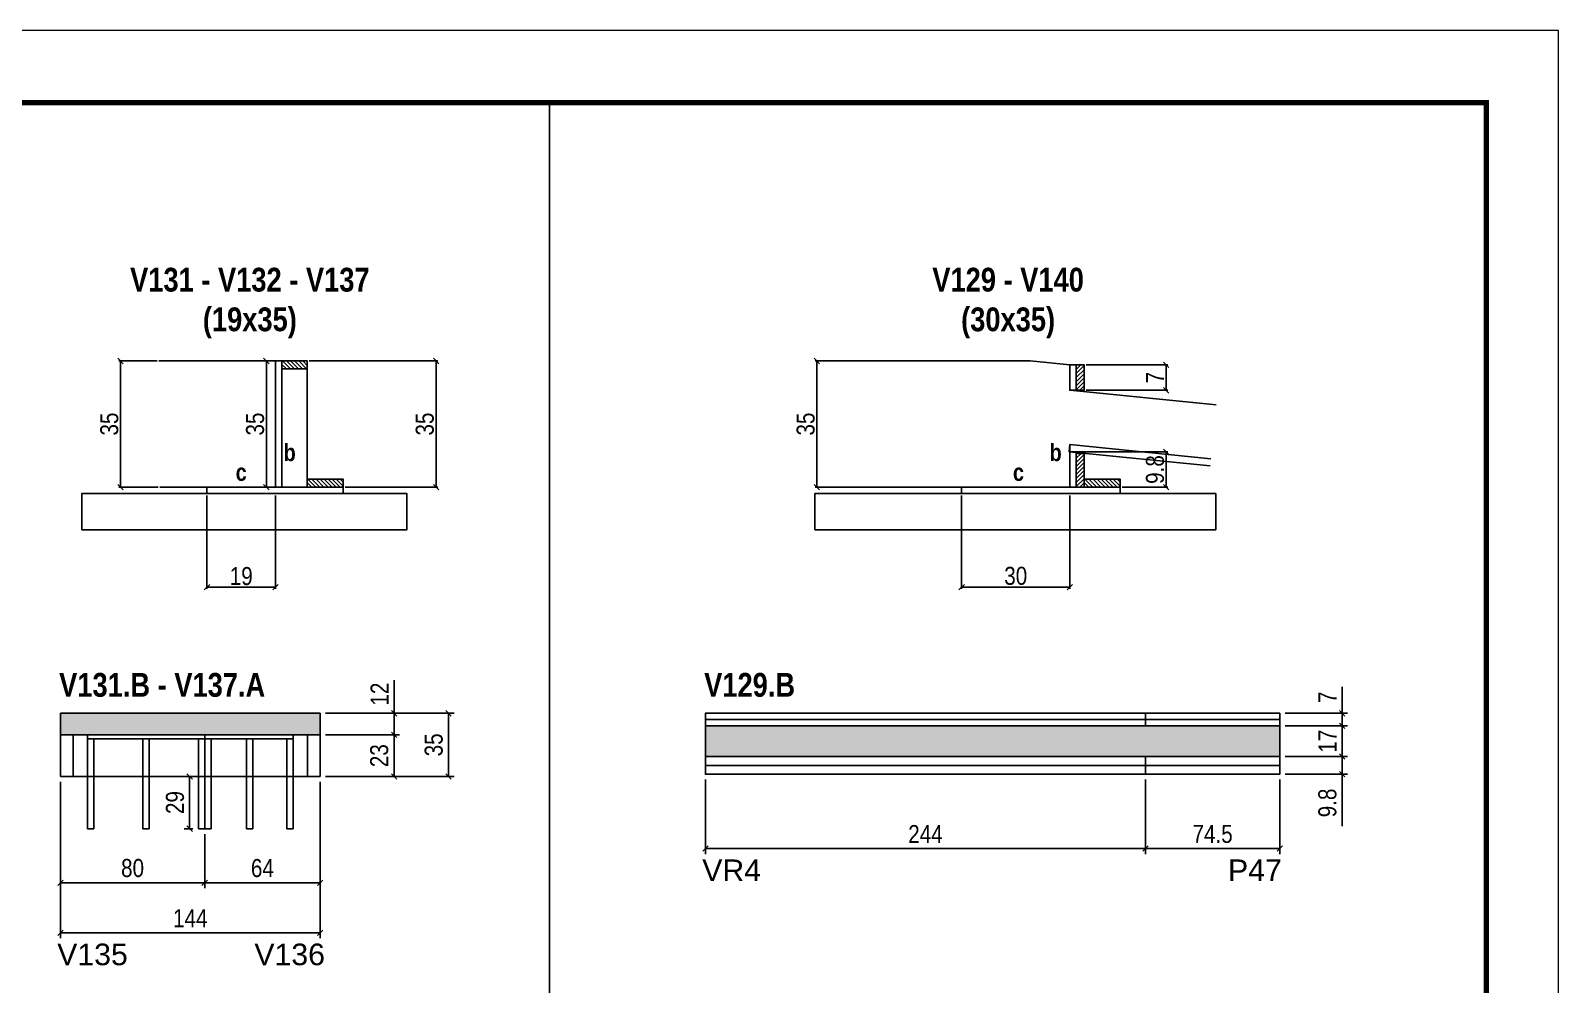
# Model space of a CAD drawing. Extents: x 3309 to 9590, y -2522 to 14608.
# Drawn here: x 5546 to 6393, y 11782 to 12311 of the extents above; entities that cross this region are included whole.
import ezdxf

# ---------------------------------------------------------------- set-up
doc = ezdxf.new("R2010")
doc.units = 0
doc.linetypes.add('DASHED', pattern=[0.75, 0.5, -0.25])
for name, color, linetype in [('5', 5, 'Continuous'), ('barrote', 251, 'Continuous'), ('COTA', 241, 'Continuous'), ('detalhes', 4, 'Continuous'), ('NOMENCLATURA', 7, 'Continuous'), ('Painéis', 200, 'Continuous'), ('SARR_2.2x10', 60, 'Continuous'), ('SARR_2.2x7', 40, 'Continuous'), ('SARR_3.5x7', 81, 'Continuous'), ('SARR_EDITAR', 141, 'Continuous')]:
    doc.layers.add(name, color=color, linetype=linetype)
for name, color, linetype, lineweight in [('CONCRETO', 251, 'Continuous', 25), ('Folhas', 255, 'Continuous', 9), ('SARRAFO DE PRESSAO', 251, 'DASHED', 9)]:
    doc.layers.add(name, color=color, linetype=linetype, lineweight=lineweight)
doc.styles.add('COTA TECNICA', font='techl___.ttf', dxfattribs={"height": 10})
doc.styles.add('COTA TECNICA 2X', font='techl___.ttf', dxfattribs={"height": 10})
doc.styles.get("Standard").update_dxf_attribs({"font": 'arial.ttf'})
doc.styles.add('TECNICA', font='techb___.ttf', dxfattribs={"height": 10})
doc.dimstyles.new('PAINEL', dxfattribs={"dimtxt": 10, "dimasz": 3, "dimexe": 3, "dimexo": 3, "dimgap": 3, "dimtad": 1, "dimdec": 1, "dimzin": 12, "dimdsep": 46, "dimtxsty": 'COTA TECNICA', "dimblk1": 'OBLIQUE', "dimblk2": 'OBLIQUE', "dimsah": 1, "dimcen": 0.9, "dimclrd": 4, "dimclre": 4, "dimclrt": 240, "dimadec": 1, "dimazin": 3, "dimtfac": 1, "dimtdec": 1, "dimtmove": 0, "dimatfit": 3, "dimfxl": 1, "dimtolj": 1, "dimtzin": 12, "dimarcsym": 0})
doc.dimstyles.new('SECAO', dxfattribs={"dimscale": 0.333333, "dimtxt": 5, "dimasz": 9, "dimexe": 3, "dimexo": 3, "dimgap": 3, "dimtad": 1, "dimdec": 1, "dimlfac": 0.5, "dimzin": 12, "dimdsep": 46, "dimtxsty": 'COTA TECNICA 2X', "dimblk1": 'OBLIQUE', "dimblk2": 'OBLIQUE', "dimsah": 1, "dimcen": 0.9, "dimclrd": 4, "dimclre": 4, "dimclrt": 240, "dimadec": 1, "dimazin": 3, "dimtfac": 1, "dimtdec": 1, "dimtmove": 0, "dimatfit": 3, "dimfxl": 1, "dimtolj": 1, "dimtzin": 12, "dimarcsym": 0})

# ---------------------------------------------------------------- blocks, each defined once
blk = doc.blocks.new('9999999999')
at = {"layer": 'Folhas'}
blk.add_lwpolyline([(98138.98, 34190.21), (99623.98, 34190.21), (99623.98, 35240.21), (98138.98, 35240.21)], close=True, dxfattribs=at)
at = {"layer": 'Folhas', "color": 30, "const_width": 3}
blk.add_lwpolyline([(98213.98, 34230.21), (99583.98, 34230.21), (99583.98, 35200.21), (98213.98, 35200.21)], close=True, dxfattribs=at)
blk = doc.blocks.new('_Oblique')
at = {"color": 0, "linetype": 'ByBlock', "lineweight": -2}
blk.add_line((-0.5, -0.5), (0.5, 0.5), dxfattribs=at)
blk = doc.blocks.new('*D288')
at = {"layer": 'COTA', "color": 4, "lineweight": -2, "transparency": 16777216}
for p, q in [((6061.89, 12052.83), (6061.89, 12000.96)), ((6121.89, 12052.83), (6121.89, 12000.96)), ((6121.89, 12001.96), (6061.89, 12001.96))]:
    blk.add_line(p, q, dxfattribs=at)
at = {"layer": 'Defpoints', "color": 0, "transparency": 16777216}
for p in [(6061.89, 12053.83), (6121.89, 12053.83), (6061.89, 12001.96)]:
    blk.add_point(p, dxfattribs=at)
at = {"layer": 'COTA', "color": 4, "lineweight": -2, "transparency": 16777216, "xscale": 3, "yscale": 3, "zscale": 3, "rotation": 180}
blk.add_blockref('_Oblique', (6061.89, 12001.96), dxfattribs=at)
at = {"layer": 'COTA', "color": 4, "lineweight": -2, "transparency": 16777216, "xscale": 3, "yscale": 3, "zscale": 3}
blk.add_blockref('_Oblique', (6121.89, 12001.96), dxfattribs=at)
at = {"layer": 'COTA', "color": 240, "transparency": 16777216, "insert": (6091.89, 12008.18), "char_height": 10, "attachment_point": 5, "style": 'COTA TECNICA 2X'}
blk.add_mtext('\\A1;30', dxfattribs=at)
blk = doc.blocks.new('*D290')
at = {"layer": 'COTA', "color": 4, "lineweight": -2, "transparency": 16777216}
for p, q in [((6015.6, 12127.43), (5980.63, 12127.43)), ((5981.63, 12057.43), (5981.63, 12127.43)), ((6015.6, 12057.43), (5980.63, 12057.43))]:
    blk.add_line(p, q, dxfattribs=at)
at = {"layer": 'Defpoints', "color": 0, "transparency": 16777216}
for p in [(5981.63, 12127.43), (6016.6, 12127.43), (6016.6, 12057.43)]:
    blk.add_point(p, dxfattribs=at)
at = {"layer": 'COTA', "color": 4, "lineweight": -2, "transparency": 16777216, "xscale": 3, "yscale": 3, "zscale": 3}
for p, rotation in [((5981.63, 12127.43), 90), ((5981.63, 12057.43), 270)]:
    blk.add_blockref('_Oblique', p, dxfattribs=dict(at, rotation=rotation))
at = {"layer": 'COTA', "color": 240, "transparency": 16777216, "insert": (5975.41, 12092.43), "char_height": 10, "attachment_point": 5, "rotation": 90, "style": 'COTA TECNICA 2X'}
blk.add_mtext('\\A1;35', dxfattribs=at)
blk = doc.blocks.new('*D291')
at = {"layer": 'COTA', "color": 4, "lineweight": -2, "transparency": 16777216}
for p, q in [((6122.89, 12076.99), (6176.25, 12076.99)), ((6175.25, 12057.43), (6175.25, 12076.99)), ((6150.89, 12057.43), (6176.25, 12057.43))]:
    blk.add_line(p, q, dxfattribs=at)
at = {"layer": 'Defpoints', "color": 0, "transparency": 16777216}
for p in [(6121.89, 12076.99), (6175.25, 12076.99), (6149.89, 12057.43)]:
    blk.add_point(p, dxfattribs=at)
at = {"layer": 'COTA', "color": 4, "lineweight": -2, "transparency": 16777216, "xscale": 3, "yscale": 3, "zscale": 3}
for p, rotation in [((6175.25, 12076.99), 90), ((6175.25, 12057.43), 270)]:
    blk.add_blockref('_Oblique', p, dxfattribs=dict(at, rotation=rotation))
at = {"layer": 'COTA', "color": 240, "transparency": 16777216, "insert": (6169.15, 12067.21), "char_height": 10, "attachment_point": 5, "rotation": 90, "style": 'COTA TECNICA 2X'}
blk.add_mtext('\\A1;9.8', dxfattribs=at)
blk = doc.blocks.new('*D292')
at = {"layer": 'COTA', "color": 4, "lineweight": -2, "transparency": 16777216}
for p, q in [((6130.89, 12125.23), (6176.25, 12125.23)), ((6175.25, 12111.16), (6175.25, 12125.23)), ((6130.89, 12111.16), (6176.25, 12111.16))]:
    blk.add_line(p, q, dxfattribs=at)
at = {"layer": 'Defpoints', "color": 0, "transparency": 16777216}
for p in [(6129.89, 12125.23), (6175.25, 12125.23), (6129.89, 12111.16)]:
    blk.add_point(p, dxfattribs=at)
at = {"layer": 'COTA', "color": 4, "lineweight": -2, "transparency": 16777216, "xscale": 3, "yscale": 3, "zscale": 3}
for p, rotation in [((6175.25, 12125.23), 90), ((6175.25, 12111.16), 270)]:
    blk.add_blockref('_Oblique', p, dxfattribs=dict(at, rotation=rotation))
at = {"layer": 'COTA', "color": 240, "transparency": 16777216, "insert": (6169.18, 12118.2), "char_height": 10, "attachment_point": 5, "rotation": 90, "style": 'COTA TECNICA 2X'}
blk.add_mtext('\\A1;7', dxfattribs=at)
blk = doc.blocks.new('*D293')
at = {"layer": 'COTA', "color": 4, "lineweight": -2, "transparency": 16777216}
for p, q in [((5919.82, 11895.19), (5919.82, 11853.93)), ((6163.82, 11895.19), (6163.82, 11853.93)), ((5919.82, 11856.93), (6163.82, 11856.93))]:
    blk.add_line(p, q, dxfattribs=at)
at = {"layer": 'Defpoints', "color": 0, "transparency": 16777216}
for p in [(5919.82, 11898.19), (6163.82, 11898.19), (6163.82, 11856.93)]:
    blk.add_point(p, dxfattribs=at)
at = {"layer": 'COTA', "color": 4, "lineweight": -2, "transparency": 16777216, "xscale": 3, "yscale": 3, "zscale": 3, "rotation": 180}
blk.add_blockref('_Oblique', (5919.82, 11856.93), dxfattribs=at)
at = {"layer": 'COTA', "color": 4, "lineweight": -2, "transparency": 16777216, "xscale": 3, "yscale": 3, "zscale": 3}
blk.add_blockref('_Oblique', (6163.82, 11856.93), dxfattribs=at)
at = {"layer": 'COTA', "color": 240, "transparency": 16777216, "insert": (6041.82, 11865), "char_height": 10, "attachment_point": 5, "style": 'COTA TECNICA'}
blk.add_mtext('\\A1;244', dxfattribs=at)
blk = doc.blocks.new('*D294')
at = {"layer": 'COTA', "color": 4, "lineweight": -2, "transparency": 16777216}
for p, q in [((6163.82, 11895.19), (6163.82, 11853.93)), ((6238.32, 11895.19), (6238.32, 11853.93)), ((6163.82, 11856.93), (6238.32, 11856.93))]:
    blk.add_line(p, q, dxfattribs=at)
at = {"layer": 'Defpoints', "color": 0, "transparency": 16777216}
for p in [(6163.82, 11898.19), (6238.32, 11898.19), (6238.32, 11856.93)]:
    blk.add_point(p, dxfattribs=at)
at = {"layer": 'COTA', "color": 4, "lineweight": -2, "transparency": 16777216, "xscale": 3, "yscale": 3, "zscale": 3, "rotation": 180}
blk.add_blockref('_Oblique', (6163.82, 11856.93), dxfattribs=at)
at = {"layer": 'COTA', "color": 4, "lineweight": -2, "transparency": 16777216, "xscale": 3, "yscale": 3, "zscale": 3}
blk.add_blockref('_Oblique', (6238.32, 11856.93), dxfattribs=at)
at = {"layer": 'COTA', "color": 240, "transparency": 16777216, "insert": (6201.07, 11865.04), "char_height": 10, "attachment_point": 5, "style": 'COTA TECNICA'}
blk.add_mtext('\\A1;74.5', dxfattribs=at)
blk = doc.blocks.new('*D295')
at = {"layer": 'COTA', "color": 4, "lineweight": -2, "transparency": 16777216}
for p, q in [((6241.32, 11924.99), (6275.86, 11924.99)), ((6272.86, 11924.99), (6272.86, 11907.99)), ((6241.32, 11907.99), (6275.86, 11907.99))]:
    blk.add_line(p, q, dxfattribs=at)
at = {"layer": 'Defpoints', "color": 0, "transparency": 16777216}
for p in [(6238.32, 11924.99), (6238.32, 11907.99), (6272.86, 11907.99)]:
    blk.add_point(p, dxfattribs=at)
at = {"layer": 'COTA', "color": 4, "lineweight": -2, "transparency": 16777216, "xscale": 3, "yscale": 3, "zscale": 3}
for p, rotation in [((6272.86, 11924.99), 90), ((6272.86, 11907.99), 270)]:
    blk.add_blockref('_Oblique', p, dxfattribs=dict(at, rotation=rotation))
at = {"layer": 'COTA', "color": 240, "transparency": 16777216, "insert": (6264.79, 11916.49), "char_height": 10, "attachment_point": 5, "rotation": 90, "style": 'COTA TECNICA'}
blk.add_mtext('\\A1;17', dxfattribs=at)
blk = doc.blocks.new('*D296')
at = {"layer": 'COTA', "color": 4, "lineweight": -2, "transparency": 16777216}
for p, q in [((6272.86, 11931.99), (6272.86, 11946.72)), ((6241.32, 11931.99), (6275.86, 11931.99)), ((6272.86, 11924.99), (6272.86, 11931.99)), ((6241.32, 11924.99), (6275.86, 11924.99))]:
    blk.add_line(p, q, dxfattribs=at)
at = {"layer": 'Defpoints', "color": 0, "transparency": 16777216}
for p in [(6238.32, 11931.99), (6272.86, 11931.99), (6238.32, 11924.99)]:
    blk.add_point(p, dxfattribs=at)
at = {"layer": 'COTA', "color": 4, "lineweight": -2, "transparency": 16777216, "xscale": 3, "yscale": 3, "zscale": 3}
for p, rotation in [((6272.86, 11931.99), 90), ((6272.86, 11924.99), 270)]:
    blk.add_blockref('_Oblique', p, dxfattribs=dict(at, rotation=rotation))
at = {"layer": 'COTA', "color": 240, "transparency": 16777216, "insert": (6264.79, 11940.86), "char_height": 10, "attachment_point": 5, "rotation": 90, "style": 'COTA TECNICA'}
blk.add_mtext('\\A1;7', dxfattribs=at)
blk = doc.blocks.new('*D297')
at = {"layer": 'COTA', "color": 4, "lineweight": -2, "transparency": 16777216}
for p, q in [((6241.32, 11907.99), (6275.86, 11907.99)), ((6272.86, 11907.99), (6272.86, 11898.19)), ((6241.32, 11898.19), (6275.86, 11898.19)), ((6272.86, 11898.19), (6272.86, 11869.34))]:
    blk.add_line(p, q, dxfattribs=at)
at = {"layer": 'Defpoints', "color": 0, "transparency": 16777216}
for p in [(6238.32, 11907.99), (6238.32, 11898.19), (6272.86, 11898.19)]:
    blk.add_point(p, dxfattribs=at)
at = {"layer": 'COTA', "color": 4, "lineweight": -2, "transparency": 16777216, "xscale": 3, "yscale": 3, "zscale": 3}
for p, rotation in [((6272.86, 11907.99), 90), ((6272.86, 11898.19), 270)]:
    blk.add_blockref('_Oblique', p, dxfattribs=dict(at, rotation=rotation))
at = {"layer": 'COTA', "color": 240, "transparency": 16777216, "insert": (6264.76, 11882.27), "char_height": 10, "attachment_point": 5, "rotation": 90, "style": 'COTA TECNICA'}
blk.add_mtext('\\A1;9.8', dxfattribs=at)
blk = doc.blocks.new('*D298')
at = {"layer": 'COTA', "color": 4, "lineweight": -2, "transparency": 16777216}
for p, q in [((5643.37, 12052.83), (5643.37, 12000.96)), ((5681.37, 12052.83), (5681.37, 12000.96)), ((5681.37, 12001.96), (5643.37, 12001.96))]:
    blk.add_line(p, q, dxfattribs=at)
at = {"layer": 'Defpoints', "color": 0, "transparency": 16777216}
for p in [(5643.37, 12053.83), (5681.37, 12053.83), (5643.37, 12001.96)]:
    blk.add_point(p, dxfattribs=at)
at = {"layer": 'COTA', "color": 4, "lineweight": -2, "transparency": 16777216, "xscale": 3, "yscale": 3, "zscale": 3, "rotation": 180}
blk.add_blockref('_Oblique', (5643.37, 12001.96), dxfattribs=at)
at = {"layer": 'COTA', "color": 4, "lineweight": -2, "transparency": 16777216, "xscale": 3, "yscale": 3, "zscale": 3}
blk.add_blockref('_Oblique', (5681.37, 12001.96), dxfattribs=at)
at = {"layer": 'COTA', "color": 240, "transparency": 16777216, "insert": (5662.37, 12008.05), "char_height": 10, "attachment_point": 5, "style": 'COTA TECNICA 2X'}
blk.add_mtext('\\A1;19', dxfattribs=at)
blk = doc.blocks.new('*D299')
at = {"layer": 'COTA', "color": 4, "lineweight": -2, "transparency": 16777216}
for p, q in [((5699.97, 12127.43), (5771.42, 12127.43)), ((5770.42, 12127.43), (5770.42, 12057.43)), ((5719.97, 12057.43), (5771.42, 12057.43))]:
    blk.add_line(p, q, dxfattribs=at)
at = {"layer": 'Defpoints', "color": 0, "transparency": 16777216}
for p in [(5698.97, 12127.43), (5718.97, 12057.43, 0), (5770.42, 12057.43)]:
    blk.add_point(p, dxfattribs=at)
at = {"layer": 'COTA', "color": 4, "lineweight": -2, "transparency": 16777216, "xscale": 3, "yscale": 3, "zscale": 3}
for p, rotation in [((5770.42, 12127.43), 90), ((5770.42, 12057.43), 270)]:
    blk.add_blockref('_Oblique', p, dxfattribs=dict(at, rotation=rotation))
at = {"layer": 'COTA', "color": 240, "transparency": 16777216, "insert": (5764.2, 12092.43), "char_height": 10, "attachment_point": 5, "rotation": 90, "style": 'COTA TECNICA 2X'}
blk.add_mtext('\\A1;35', dxfattribs=at)
blk = doc.blocks.new('*D300')
at = {"layer": 'COTA', "color": 4, "lineweight": -2, "transparency": 16777216}
for p, q in [((5680.37, 12127.43), (5675.29, 12127.43)), ((5676.29, 12057.43), (5676.29, 12127.43)), ((5680.37, 12057.43), (5675.29, 12057.43))]:
    blk.add_line(p, q, dxfattribs=at)
at = {"layer": 'Defpoints', "color": 0, "transparency": 16777216}
for p in [(5676.29, 12127.43), (5681.37, 12127.43), (5681.37, 12057.43)]:
    blk.add_point(p, dxfattribs=at)
at = {"layer": 'COTA', "color": 4, "lineweight": -2, "transparency": 16777216, "xscale": 3, "yscale": 3, "zscale": 3}
for p, rotation in [((5676.29, 12127.43), 90), ((5676.29, 12057.43), 270)]:
    blk.add_blockref('_Oblique', p, dxfattribs=dict(at, rotation=rotation))
at = {"layer": 'COTA', "color": 240, "transparency": 16777216, "insert": (5670.08, 12092.43), "char_height": 10, "attachment_point": 5, "rotation": 90, "style": 'COTA TECNICA 2X'}
blk.add_mtext('\\A1;35', dxfattribs=at)
blk = doc.blocks.new('*D301')
at = {"layer": 'COTA', "color": 4, "lineweight": -2, "transparency": 16777216}
for p, q in [((5615.67, 12127.43), (5594.45, 12127.43)), ((5595.45, 12057.43), (5595.45, 12127.43)), ((5616.31, 12057.43), (5594.45, 12057.43))]:
    blk.add_line(p, q, dxfattribs=at)
at = {"layer": 'Defpoints', "color": 0, "transparency": 16777216}
for p in [(5595.45, 12127.43), (5616.67, 12127.43), (5617.31, 12057.43)]:
    blk.add_point(p, dxfattribs=at)
at = {"layer": 'COTA', "color": 4, "lineweight": -2, "transparency": 16777216, "xscale": 3, "yscale": 3, "zscale": 3}
for p, rotation in [((5595.45, 12127.43), 90), ((5595.45, 12057.43), 270)]:
    blk.add_blockref('_Oblique', p, dxfattribs=dict(at, rotation=rotation))
at = {"layer": 'COTA', "color": 240, "transparency": 16777216, "insert": (5589.23, 12092.43), "char_height": 10, "attachment_point": 5, "rotation": 90, "style": 'COTA TECNICA 2X'}
blk.add_mtext('\\A1;35', dxfattribs=at)
blk = doc.blocks.new('*D319')
at = {"layer": 'COTA', "color": 4, "linetype": 'ByBlock', "lineweight": -2, "transparency": 16777216}
for p, q in [((5706.1, 11893.99), (5706.1, 11834.98)), ((5642.1, 11864.99), (5642.1, 11834.98)), ((5706.1, 11837.98), (5642.1, 11837.98))]:
    blk.add_line(p, q, dxfattribs=at)
at = {"layer": 'Defpoints', "color": 0, "linetype": 'ByBlock', "transparency": 16777216}
for p in [(5706.1, 11896.99), (5642.1, 11867.99), (5642.1, 11837.98)]:
    blk.add_point(p, dxfattribs=at)
at = {"layer": 'COTA', "color": 4, "linetype": 'ByBlock', "lineweight": -2, "transparency": 16777216, "xscale": 3, "yscale": 3, "zscale": 3, "rotation": 180}
blk.add_blockref('_Oblique', (5642.1, 11837.98), dxfattribs=at)
at = {"layer": 'COTA', "color": 4, "linetype": 'ByBlock', "lineweight": -2, "transparency": 16777216, "xscale": 3, "yscale": 3, "zscale": 3}
blk.add_blockref('_Oblique', (5706.1, 11837.98), dxfattribs=at)
at = {"layer": 'COTA', "color": 240, "linetype": 'ByBlock', "transparency": 16777216, "insert": (5674.1, 11846.08), "char_height": 10, "attachment_point": 5, "style": 'COTA TECNICA'}
blk.add_mtext('\\A1;64', dxfattribs=at)
blk = doc.blocks.new('*D320')
at = {"layer": 'COTA', "color": 4, "linetype": 'ByBlock', "lineweight": -2, "transparency": 16777216}
for p, q in [((5562.1, 11893.99), (5562.1, 11834.98)), ((5642.1, 11864.99), (5642.1, 11834.98)), ((5642.1, 11837.98), (5562.1, 11837.98))]:
    blk.add_line(p, q, dxfattribs=at)
at = {"layer": 'Defpoints', "color": 0, "linetype": 'ByBlock', "transparency": 16777216}
for p in [(5562.1, 11896.99), (5642.1, 11867.99), (5562.1, 11837.98)]:
    blk.add_point(p, dxfattribs=at)
at = {"layer": 'COTA', "color": 4, "linetype": 'ByBlock', "lineweight": -2, "transparency": 16777216, "xscale": 3, "yscale": 3, "zscale": 3, "rotation": 180}
blk.add_blockref('_Oblique', (5562.1, 11837.98), dxfattribs=at)
at = {"layer": 'COTA', "color": 4, "linetype": 'ByBlock', "lineweight": -2, "transparency": 16777216, "xscale": 3, "yscale": 3, "zscale": 3}
blk.add_blockref('_Oblique', (5642.1, 11837.98), dxfattribs=at)
at = {"layer": 'COTA', "color": 240, "linetype": 'ByBlock', "transparency": 16777216, "insert": (5602.1, 11846.11), "char_height": 10, "attachment_point": 5, "style": 'COTA TECNICA'}
blk.add_mtext('\\A1;80', dxfattribs=at)
blk = doc.blocks.new('*D321')
at = {"layer": 'COTA', "color": 4, "linetype": 'ByBlock', "lineweight": -2, "transparency": 16777216}
for p, q in [((5562.1, 11893.99), (5562.1, 11807.27)), ((5706.1, 11893.99), (5706.1, 11807.27)), ((5706.1, 11810.27), (5562.1, 11810.27))]:
    blk.add_line(p, q, dxfattribs=at)
at = {"layer": 'Defpoints', "color": 0, "linetype": 'ByBlock', "transparency": 16777216}
for p in [(5562.1, 11896.99), (5706.1, 11896.99), (5562.1, 11810.27)]:
    blk.add_point(p, dxfattribs=at)
at = {"layer": 'COTA', "color": 4, "linetype": 'ByBlock', "lineweight": -2, "transparency": 16777216, "xscale": 3, "yscale": 3, "zscale": 3, "rotation": 180}
blk.add_blockref('_Oblique', (5562.1, 11810.27), dxfattribs=at)
at = {"layer": 'COTA', "color": 4, "linetype": 'ByBlock', "lineweight": -2, "transparency": 16777216, "xscale": 3, "yscale": 3, "zscale": 3}
blk.add_blockref('_Oblique', (5706.1, 11810.27), dxfattribs=at)
at = {"layer": 'COTA', "color": 240, "linetype": 'ByBlock', "transparency": 16777216, "insert": (5634.1, 11818.34), "char_height": 10, "attachment_point": 5, "style": 'COTA TECNICA'}
blk.add_mtext('\\A1;144', dxfattribs=at)
blk = doc.blocks.new('*D322')
at = {"layer": 'COTA', "color": 4, "lineweight": -2, "transparency": 16777216}
for p, q in [((5709.1, 11919.99), (5750.15, 11919.99)), ((5747.15, 11919.99), (5747.15, 11896.99)), ((5709.1, 11896.99), (5750.15, 11896.99))]:
    blk.add_line(p, q, dxfattribs=at)
at = {"layer": 'Defpoints', "color": 0, "transparency": 16777216}
for p in [(5706.1, 11919.99), (5706.1, 11896.99), (5747.15, 11896.99)]:
    blk.add_point(p, dxfattribs=at)
at = {"layer": 'COTA', "color": 4, "lineweight": -2, "transparency": 16777216, "xscale": 3, "yscale": 3, "zscale": 3}
for p, rotation in [((5747.15, 11919.99), 90), ((5747.15, 11896.99), 270)]:
    blk.add_blockref('_Oblique', p, dxfattribs=dict(at, rotation=rotation))
at = {"layer": 'COTA', "color": 240, "transparency": 16777216, "insert": (5738.93, 11908.49), "char_height": 10, "attachment_point": 5, "rotation": 90, "style": 'COTA TECNICA'}
blk.add_mtext('\\A1;23', dxfattribs=at)
blk = doc.blocks.new('*D323')
at = {"layer": 'COTA', "color": 4, "lineweight": -2, "transparency": 16777216}
for p, q in [((5747.15, 11931.99), (5747.15, 11950.31)), ((5709.1, 11931.99), (5750.15, 11931.99)), ((5747.15, 11919.99), (5747.15, 11931.99)), ((5709.1, 11919.99), (5750.15, 11919.99))]:
    blk.add_line(p, q, dxfattribs=at)
at = {"layer": 'Defpoints', "color": 0, "transparency": 16777216}
for p in [(5706.1, 11931.99), (5747.15, 11931.99), (5706.1, 11919.99)]:
    blk.add_point(p, dxfattribs=at)
at = {"layer": 'COTA', "color": 4, "lineweight": -2, "transparency": 16777216, "xscale": 3, "yscale": 3, "zscale": 3}
for p, rotation in [((5747.15, 11931.99), 90), ((5747.15, 11919.99), 270)]:
    blk.add_blockref('_Oblique', p, dxfattribs=dict(at, rotation=rotation))
at = {"layer": 'COTA', "color": 240, "transparency": 16777216, "insert": (5739.1, 11942.65), "char_height": 10, "attachment_point": 5, "rotation": 90, "style": 'COTA TECNICA'}
blk.add_mtext('\\A1;12', dxfattribs=at)
blk = doc.blocks.new('*D324')
at = {"layer": 'COTA', "color": 4, "lineweight": -2, "transparency": 16777216}
for p, q in [((5709.1, 11931.99), (5780.37, 11931.99)), ((5777.37, 11896.99), (5777.37, 11931.99)), ((5709.1, 11896.99), (5780.37, 11896.99))]:
    blk.add_line(p, q, dxfattribs=at)
at = {"layer": 'Defpoints', "color": 0, "transparency": 16777216}
for p in [(5706.1, 11931.99), (5777.37, 11931.99), (5706.1, 11896.99)]:
    blk.add_point(p, dxfattribs=at)
at = {"layer": 'COTA', "color": 4, "lineweight": -2, "transparency": 16777216, "xscale": 3, "yscale": 3, "zscale": 3}
for p, rotation in [((5777.37, 11931.99), 90), ((5777.37, 11896.99), 270)]:
    blk.add_blockref('_Oblique', p, dxfattribs=dict(at, rotation=rotation))
at = {"layer": 'COTA', "color": 240, "transparency": 16777216, "insert": (5769.15, 11914.49), "char_height": 10, "attachment_point": 5, "rotation": 90, "style": 'COTA TECNICA'}
blk.add_mtext('\\A1;35', dxfattribs=at)
blk = doc.blocks.new('*D325')
at = {"layer": 'COTA', "color": 4, "lineweight": -2, "transparency": 16777216}
for p, q in [((5635.6, 11896.99), (5630.75, 11896.99)), ((5633.75, 11867.99), (5633.75, 11896.99)), ((5635.6, 11867.99), (5630.75, 11867.99))]:
    blk.add_line(p, q, dxfattribs=at)
at = {"layer": 'Defpoints', "color": 0, "transparency": 16777216}
for p in [(5633.75, 11896.99), (5638.6, 11896.99), (5638.6, 11867.99)]:
    blk.add_point(p, dxfattribs=at)
at = {"layer": 'COTA', "color": 4, "lineweight": -2, "transparency": 16777216, "xscale": 3, "yscale": 3, "zscale": 3}
for p, rotation in [((5633.75, 11896.99), 90), ((5633.75, 11867.99), 270)]:
    blk.add_blockref('_Oblique', p, dxfattribs=dict(at, rotation=rotation))
at = {"layer": 'COTA', "color": 240, "transparency": 16777216, "insert": (5625.66, 11882.49), "char_height": 10, "attachment_point": 5, "rotation": 90, "style": 'COTA TECNICA'}
blk.add_mtext('\\A1;29', dxfattribs=at)

msp = doc.modelspace()

# ---------------------------------------------------------------- hatches: boundary and pattern name
at = {"layer": 'COTA'}
h = msp.add_hatch(dxfattribs=at)
h.set_pattern_fill('AR-CONC', color=256, scale=0.03)
h.set_pattern_definition([(50, (1137.7565, 0), (5.46554, -0.4781726), [0.5715, -6.2865]), (355, (1137.7565, 0), (-1.0573026, 5.7317054), [0.4572, -5.0292175]), (100.451445, (1138.212, -0.04), (4.4082374, 5.2535326), [0.4857003, -5.3427073]), (46.1842, (1137.7565, 1.524), (8.1323712, -1.26127), [0.85725, -9.42975]), (96.63556, (1138.434, 1.419), (7.122124, 7.4227837), [0.7285507, -8.014068]), (351.18415, (1137.7565, 1.524), (7.122124, 7.422784), [0.685799, -7.543792]), (21, (1138.5185, 1.143), (4.5484317, -3.067956), [0.5715, -6.2865]), (326, (1138.5185, 1.143), (1.8540609, 5.525639), [0.4572, -5.0292]), (71.451445, (1138.8976, 0.8873), (6.4024926, 2.457683), [0.4857003, -5.3426981]), (37.5, (1137.7565, 0), (0.0926581, 2.53665117), [0, -4.96824, 0, -5.1054, 0, -5.04825]), (7.5, (1137.7565, 0), (2.0045899, 3.00541724), [0, -2.91084, 0, -4.85394, 0, -1.92405]), (327.5, (1136.0573, 0), (4.06771786, -0.17186232), [0, -1.905, 0, -5.9436, 0, -7.8867]), (317.5, (1135.2953, 0), (4.4438754, 0.7627947), [0, -2.4765, 0, -3.94716, 0, -5.6007])])
h.paths.add_polyline_path([(5562.1, 11931.99), (5562.1, 11919.99), (5706.1, 11919.99), (5706.1, 11931.99)])
h = msp.add_hatch(dxfattribs=at)
h.set_pattern_fill('AR-CONC', color=256, scale=0.03)
h.set_pattern_definition([(50, (1969.3394, 2), (5.46554, -0.4781726), [0.5715, -6.2865]), (355, (1969.3394, 2), (-1.0573026, 5.7317054), [0.4572, -5.0292175]), (100.451445, (1969.795, 1.96), (4.4082374, 5.2535326), [0.4857003, -5.3427073]), (46.1842, (1969.3394, 3.524), (8.1323712, -1.26127), [0.85725, -9.42975]), (96.63556, (1970.017, 3.419), (7.122124, 7.4227837), [0.7285507, -8.014068]), (351.18415, (1969.3394, 3.524), (7.122124, 7.422784), [0.685799, -7.543792]), (21, (1970.1014, 3.143), (4.5484317, -3.067956), [0.5715, -6.2865]), (326, (1970.1014, 3.143), (1.8540609, 5.525639), [0.4572, -5.0292]), (71.451445, (1970.4805, 2.8873), (6.4024926, 2.457683), [0.4857003, -5.3426981]), (37.5, (1969.3394, 2), (0.0926581, 2.53665117), [0, -4.96824, 0, -5.1054, 0, -5.04825]), (7.5, (1969.3394, 2), (2.0045899, 3.00541724), [0, -2.91084, 0, -4.85394, 0, -1.92405]), (327.5, (1967.6402, 2), (4.06771786, -0.17186232), [0, -1.905, 0, -5.9436, 0, -7.8867]), (317.5, (1966.8782, 2), (4.4438754, 0.7627947), [0, -2.4765, 0, -3.94716, 0, -5.6007])])
h.paths.add_polyline_path([(5919.82, 11907.99), (6238.32, 11907.99), (6238.32, 11924.99), (5919.82, 11924.99)])
at = {"layer": 'SARR_2.2x10'}
h = msp.add_hatch(dxfattribs=at)
h.set_pattern_fill('ANSI31', color=256, scale=0.5, angle=90)
h.set_pattern_definition([(135, (38892.5067, -111454.7382), (-1.122532015, -1.122532015), [])])
h.paths.add_polyline_path([(5698.97, 12061.83), (5698.97, 12057.43), (5718.97, 12057.43), (5718.97, 12061.83)])
h = msp.add_hatch(dxfattribs=at)
h.set_pattern_fill('ANSI31', color=256, scale=0.5, angle=90)
h.set_pattern_definition([(135, (39323.4254, -111454.7385), (-1.122532015, -1.122532015), [])])
h.paths.add_polyline_path([(6129.89, 12061.83), (6129.89, 12057.43), (6149.89, 12057.43), (6149.89, 12061.83)])
at = {"layer": 'SARR_2.2x7'}
h = msp.add_hatch(dxfattribs=at)
h.set_pattern_fill('ANSI31', color=256, scale=0.5, angle=90)
h.set_pattern_definition([(135, (38813.3067, -111389.1382), (-1.122532015, -1.122532015), [])])
h.paths.add_polyline_path([(5684.97, 12127.43), (5684.97, 12123.03), (5698.97, 12123.03), (5698.97, 12127.43)])
h = msp.add_hatch(dxfattribs=at)
h.set_pattern_fill('ANSI31', color=256, scale=0.5, angle=180)
h.set_pattern_definition([(225, (129642.0564, 45239.5), (1.122532015, -1.122532015), [])])
h.paths.add_polyline_path([(6129.89, 12125.23), (6125.49, 12125.23), (6125.49, 12111.16), (6129.89, 12111.16)])
h = msp.add_hatch(dxfattribs=at)
h.set_pattern_fill('ANSI31', color=256, scale=0.5, angle=180)
h.set_pattern_definition([(225, (129642.0564, 45185.7699), (1.122532015, -1.122532015), [])])
h.paths.add_polyline_path([(6125.49, 12057.43), (6129.89, 12057.43), (6129.89, 12076.19), (6125.49, 12076.19)])

# ---------------------------------------------------------------- linework, layer by layer
at = {"layer": 'barrote'}
for points in [[(5573.88, 12033.83), (5754.23, 12033.83), (5754.23, 12053.83), (5573.88, 12053.83)], [(5980.49, 12033.83), (6202.84, 12033.83), (6202.84, 12053.83), (5980.49, 12053.83)]]:
    msp.add_lwpolyline(points, close=True, dxfattribs=at)
at = {"layer": 'CONCRETO', "linetype": 'Continuous'}
msp.add_line((5616.67, 12127.43), (5681.37, 12127.43), dxfattribs=at)
for points in [[(6015.83, 12127.43), (6099.89, 12127.43), (6121.89, 12125.23), (6121.89, 12111.16), (6203.14, 12103.04)], [(6200.16, 12073.18), (6121.89, 12081.01), (6121.89, 12057.43), (6015.83, 12057.43)]]:
    msp.add_lwpolyline(points, dxfattribs=at)
at = {"layer": 'COTA'}
for p, q in [((5833.24, 12270.71), (5833.24, 11499.95)), ((5643.37, 12057.43), (5643.37, 12053.83)), ((5562.1, 11919.99), (5562.1, 11931.99)), ((5562.1, 11931.99), (5706.1, 11931.99)), ((5706.1, 11931.99), (5706.1, 11919.99)), ((5919.82, 11924.99), (5919.82, 11907.99)), ((6238.32, 11907.99), (6238.32, 11924.99)), ((5919.82, 11907.99), (6238.32, 11907.99)), ((5642.1, 11896.99), (5642.1, 11867.99)), ((5577.1, 11867.99), (5580.6, 11867.99)), ((5607.81, 11867.99), (5611.31, 11867.99)), ((5638.6, 11867.99), (5645.6, 11867.99)), ((5665.29, 11867.99), (5668.79, 11867.99)), ((5691.1, 11867.99), (5687.6, 11867.99))]:
    msp.add_line(p, q, dxfattribs=at)
at = {"layer": 'Painéis', "linetype": 'Continuous'}
msp.add_line((6061.89, 12057.43), (6061.89, 12053.83), dxfattribs=at)
at = {"layer": 'Painéis', "linetype": 'ByBlock'}
for p, q in [((6163.82, 11924.99), (6163.82, 11931.99)), ((5706.1, 11919.99), (5562.1, 11919.99)), ((5562.1, 11896.99), (5562.1, 11919.99)), ((5642.1, 11896.99), (5642.1, 11919.99)), ((5706.1, 11896.99), (5706.1, 11919.99)), ((6163.82, 11907.99), (6163.82, 11898.19)), ((5706.1, 11896.99), (5562.1, 11896.99))]:
    msp.add_line(p, q, dxfattribs=at)
at = {"layer": 'Painéis', "linetype": 'Continuous'}
for points in [[(5684.97, 12057.43), (5684.97, 12127.43), (5681.37, 12127.43), (5681.37, 12057.43)], [(6125.49, 12111.16), (6125.49, 12125.23), (6121.89, 12125.23), (6121.89, 12111.16)], [(6125.49, 12057.43), (6125.49, 12076.99), (6121.89, 12076.99), (6121.89, 12057.43)]]:
    msp.add_lwpolyline(points, close=True, dxfattribs=at)
for points in [[(6199.76, 12069.2), (6121.49, 12077.03), (6121.89, 12081.01), (6200.16, 12073.18)], [(5617.31, 12053.83), (5718.97, 12053.83), (5718.97, 12057.43), (5617.31, 12057.43)], [(6015.83, 12053.83), (6149.89, 12053.83), (6149.89, 12057.43), (6015.83, 12057.43)]]:
    msp.add_lwpolyline(points, dxfattribs=at)
at = {"layer": 'Painéis', "linetype": 'ByBlock'}
for points in [[(5919.82, 11924.99), (6238.32, 11924.99), (6238.32, 11931.99), (5919.82, 11931.99)], [(5919.82, 11907.99), (6238.32, 11907.99), (6238.32, 11898.19), (5919.82, 11898.19)]]:
    msp.add_lwpolyline(points, close=True, dxfattribs=at)
at = {"layer": 'SARR_2.2x10'}
for points in [[(5698.97, 12061.83), (5718.97, 12061.83), (5718.97, 12057.43), (5698.97, 12057.43)], [(6129.89, 12061.83), (6149.89, 12061.83), (6149.89, 12057.43), (6129.89, 12057.43)]]:
    msp.add_lwpolyline(points, close=True, dxfattribs=at)
at = {"layer": 'SARR_2.2x7'}
for p, q in [((5919.82, 11928.49), (6163.82, 11928.49)), ((6163.82, 11928.49), (6238.32, 11928.49))]:
    msp.add_line(p, q, dxfattribs=at)
at = {"layer": 'SARR_2.2x7', "linetype": 'Continuous'}
for p, q in [((5569.1, 11896.99), (5569.1, 11919.99)), ((5642.1, 11917.79), (5577.1, 11917.79)), ((5691.1, 11917.79), (5642.1, 11917.79)), ((5699.1, 11896.99), (5699.1, 11919.99))]:
    msp.add_line(p, q, dxfattribs=at)
at = {"layer": 'SARR_2.2x7', "elevation": 0}
msp.add_lwpolyline([(5698.97, 12127.43), (5684.97, 12127.43), (5684.97, 12123.03), (5698.97, 12123.03)], close=True, dxfattribs=at)
at = {"layer": 'SARR_2.2x7'}
for points in [[(6125.49, 12125.23), (6125.49, 12111.16), (6129.89, 12111.16), (6129.89, 12125.23)], [(6125.49, 12076.19), (6125.49, 12057.43), (6129.89, 12057.43), (6129.89, 12076.19)]]:
    msp.add_lwpolyline(points, close=True, dxfattribs=at)
at = {"layer": 'SARR_3.5x7'}
for p, q in [((5577.1, 11919.99), (5577.1, 11867.99)), ((5580.6, 11917.79), (5580.6, 11867.99)), ((5607.81, 11917.79), (5607.81, 11867.99)), ((5611.31, 11917.79), (5611.31, 11867.99)), ((5638.6, 11917.79), (5638.6, 11867.99)), ((5642.1, 11917.79), (5642.1, 11896.99)), ((5645.6, 11917.79), (5645.6, 11867.99)), ((5665.29, 11917.79), (5665.29, 11867.99)), ((5668.79, 11917.79), (5668.79, 11867.99)), ((5687.6, 11917.79), (5687.6, 11867.99)), ((5691.1, 11919.99), (5691.1, 11867.99))]:
    msp.add_line(p, q, dxfattribs=at)
msp.add_lwpolyline([(5684.97, 12123.03), (5698.97, 12123.03), (5698.97, 12057.43), (5684.97, 12057.43)], close=True, dxfattribs=at)
at = {"layer": 'SARR_EDITAR'}
for p, q in [((5919.82, 11903.09), (6163.82, 11903.09)), ((6163.82, 11903.09), (6238.32, 11903.09))]:
    msp.add_line(p, q, dxfattribs=at)

# ---------------------------------------------------------------- block references
at = {"layer": 'SARRAFO DE PRESSAO', "color": 6, "linetype": 'ByBlock'}
msp.add_blockref('9999999999', (-93231.11, -22929.5), dxfattribs=at)

# ---------------------------------------------------------------- texts
at = {"layer": '5', "linetype": 'Continuous'}
for s, p in [('VR4', (5918.02, 11838.91)), ('P47', (6209.62, 11838.91)), ('V135', (5560.31, 11792.26)), ('V136', (5669.65, 11792.26))]:
    msp.add_text(s, height=12, rotation=0.00004, dxfattribs=at).set_placement(p)
at = {"layer": 'detalhes', "style": 'TECNICA'}
for s, p in [('b', (5685.87, 12071.86)), ('b', (6110.66, 12071.86)), ('c', (5659.28, 12060.9)), ('c', (6090.35, 12060.9))]:
    msp.add_text(s, height=9.6, dxfattribs=at).set_placement(p)
at = {"layer": 'NOMENCLATURA', "style": 'TECNICA'}
for s, p in [('V131.B - V137.A', (5561.38, 11941.18)), ('V129.B', (5919.1, 11941.18))]:
    msp.add_text(s, height=13.2, dxfattribs=at).set_placement(p)
at = {"layer": 'NOMENCLATURA', "char_height": 13.2, "attachment_point": 2, "style": 'TECNICA'}
for s, insert in [('V131 - V132 - V137\\P(19x35)', (5667.14, 12179.13)), ('V129 - V140\\P(30x35)', (6087.66, 12179.13))]:
    msp.add_mtext_dynamic_manual_height_columns(s, width=300.2766, gutter_width=1, heights=[0], dxfattribs=dict(at, insert=insert))

# ---------------------------------------------------------------- dimensions: what is measured, and where the dimension line sits
at = {"layer": 'COTA'}
for base, p1, p2, dimstyle, picture, middle in [((5595.45, 12127.43), (5617.31, 12057.43), (5616.67, 12127.43), 'SECAO', '*D301', (5589.23, 12092.43)), ((5676.29, 12127.43), (5681.37, 12057.43), (5681.37, 12127.43), 'SECAO', '*D300', (5670.08, 12092.43)), ((5770.42, 12057.43, 0), (5698.97, 12127.43), (5718.97, 12057.43), 'SECAO', '*D299', (5764.2, 12092.43, 0)), ((5981.63, 12127.43), (6016.6, 12057.43), (6016.6, 12127.43), 'SECAO', '*D290', (5975.41, 12092.43)), ((6175.25, 12125.23), (6129.89, 12111.16), (6129.89, 12125.23), 'SECAO', '*D292', (6169.18, 12118.2)), ((5747.15, 11931.99), (5706.1, 11919.99), (5706.1, 11931.99), 'PAINEL', '*D323', (5739.1, 11942.65)), ((6272.86, 11931.99), (6238.32, 11924.99), (6238.32, 11931.99), 'PAINEL', '*D296', (6264.79, 11940.86)), ((5777.37, 11931.99), (5706.1, 11896.99), (5706.1, 11931.99), 'PAINEL', '*D324', (5769.15, 11914.49)), ((6272.86, 11907.99), (6238.32, 11924.99), (6238.32, 11907.99), 'PAINEL', '*D295', (6264.79, 11916.49)), ((5747.15, 11896.99), (5706.1, 11919.99), (5706.1, 11896.99), 'PAINEL', '*D322', (5738.93, 11908.49)), ((6272.86, 11898.19), (6238.32, 11907.99), (6238.32, 11898.19), 'PAINEL', '*D297', (6264.76, 11882.27)), ((5633.75, 11896.99), (5638.6, 11867.99), (5638.6, 11896.99), 'PAINEL', '*D325', (5625.66, 11882.49))]:
    dim = msp.add_linear_dim(base=base, p1=p1, p2=p2, angle=90, dimstyle=dimstyle, dxfattribs=at)
    dim.commit()
    dim.dimension.update_dxf_attribs({"geometry": picture, "text_midpoint": middle})
for base, p1, p2, angle, picture, middle in [((6175.25, 12076.99), (6149.89, 12057.43), (6121.89, 12076.99), 90, '*D291', (6175.25, 12067.21)), ((5643.37, 12001.96), (5681.37, 12053.83), (5643.37, 12053.83), 180, '*D298', (5662.37, 12001.96)), ((6061.89, 12001.96), (6121.89, 12053.83), (6061.89, 12053.83), 180, '*D288', (6091.89, 12001.96))]:
    dim = msp.add_linear_dim(base=base, p1=p1, p2=p2, angle=angle, dimstyle='SECAO', dxfattribs=at)
    dim.commit()
    dim.dimension.update_dxf_attribs({"geometry": picture, "text_midpoint": middle, "dimtype": 160})
at = {"layer": 'COTA', "linetype": 'ByBlock'}
dim = msp.add_linear_dim(base=(5562.1, 11837.98), p1=(5642.1, 11867.99), p2=(5562.1, 11896.99), angle=180, dimstyle='PAINEL', override={"dimtmove": 1}, dxfattribs=at)
dim.commit()
dim.dimension.update_dxf_attribs({"geometry": '*D320', "text_midpoint": (5602.1, 11846.11)})
for base, p2, picture, middle in [((5562.1, 11810.27), (5562.1, 11896.99), '*D321', (5634.1, 11818.34)), ((5642.1, 11837.98), (5642.1, 11867.99), '*D319', (5674.1, 11846.08))]:
    dim = msp.add_linear_dim(base=base, p1=(5706.1, 11896.99), p2=p2, angle=180, dimstyle='PAINEL', dxfattribs=at)
    dim.commit()
    dim.dimension.update_dxf_attribs({"geometry": picture, "text_midpoint": middle})
at = {"layer": 'COTA'}
dim = msp.add_linear_dim(base=(6163.82, 11856.93), p1=(5919.82, 11898.19), p2=(6163.82, 11898.19), dimstyle='PAINEL', dxfattribs=at)
dim.commit()
dim.dimension.update_dxf_attribs({"geometry": '*D293', "text_midpoint": (6041.82, 11865)})
dim = msp.add_linear_dim(base=(6238.32, 11856.93), p1=(6163.82, 11898.19), p2=(6238.32, 11898.19), dimstyle='PAINEL', override={"dimtmove": 1}, dxfattribs=at)
dim.commit()
dim.dimension.update_dxf_attribs({"geometry": '*D294', "text_midpoint": (6201.07, 11865.04)})

doc.saveas('drawing.dxf')
